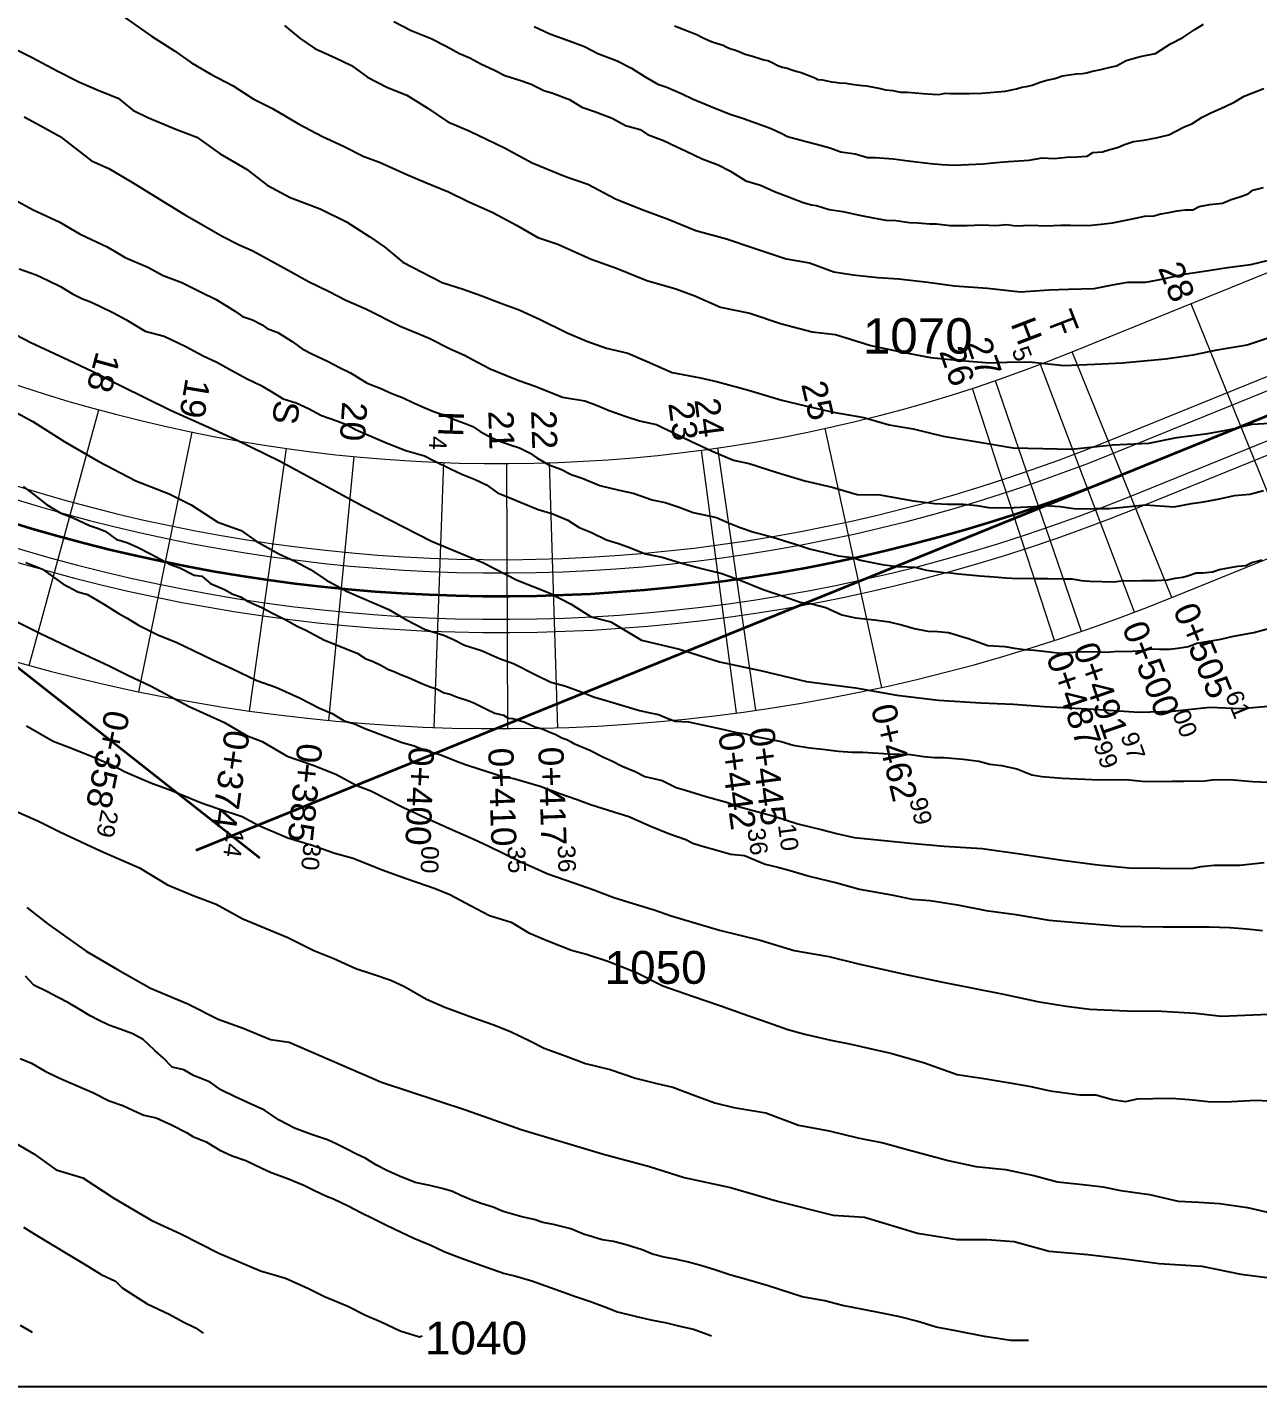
# Model space of a CAD drawing. Header units: millimetres. Extents: x 19067981 to 38137102, y 2652003 to 2652615.
# Drawn here: x 19068711.54 to 19068720.83, y 2652346.09 to 2652356.34 of the extents above; entities that cross this region are included whole.
import ezdxf

# ---------------------------------------------------------------- set-up
doc = ezdxf.new("R2010")
doc.units = ezdxf.units.MM
doc.layers.add('dever', color=130, linetype='Continuous')
doc.layers.add('kurp', color=94, linetype='Continuous')
doc.styles.get("Standard").update_dxf_attribs({"font": 'arial.ttf'})

# ---------------------------------------------------------------- blocks, each defined once
blk = doc.blocks.new('tanjant finish')
at = {"layer": 'kurp', "color": 0, "lineweight": 35, "ltscale": 0.2}
for p, q in [((19068240.427, 2652378.022), (19068240.587, 2652378.022)), ((19068240.507, 2652378.022), (19068240.507, 2652377.832)), ((19068240.507, 2652377.927), (19068240.587, 2652377.927))]:
    blk.add_line(p, q, dxfattribs=at)

msp = doc.modelspace()

# ---------------------------------------------------------------- linework, layer by layer
for points in [[(19068697.403, 2652366.299), (19068725.922, 2652366.299), (19068725.922, 2652346.087), (19068697.403, 2652346.087), (19068697.403, 2652366.299)], [(19068713.482, 2652356.358), (19068713.6, 2652356.259), (19068713.709, 2652356.185), (19068713.87, 2652356.111), (19068713.986, 2652356.056), (19068714.107, 2652355.967), (19068714.258, 2652355.889), (19068714.404, 2652355.831), (19068714.557, 2652355.737), (19068714.714, 2652355.631), (19068714.881, 2652355.56), (19068715.141, 2652355.435), (19068715.351, 2652355.322), (19068715.601, 2652355.219), (19068715.771, 2652355.159), (19068715.98, 2652355.049), (19068716.174, 2652354.972), (19068716.377, 2652354.896), (19068716.585, 2652354.81), (19068716.818, 2652354.748), (19068717.035, 2652354.674), (19068717.267, 2652354.598), (19068717.443, 2652354.566), (19068717.628, 2652354.499), (19068717.774, 2652354.475), (19068717.959, 2652354.456), (19068718.119, 2652354.447), (19068718.337, 2652354.42), (19068718.539, 2652354.394), (19068718.787, 2652354.376), (19068719.036, 2652354.348), (19068719.254, 2652354.364), (19068719.4, 2652354.368), (19068719.594, 2652354.374), (19068719.73, 2652354.4), (19068719.848, 2652354.422), (19068719.982, 2652354.422), (19068720.117, 2652354.447), (19068720.27, 2652354.482), (19068720.423, 2652354.503), (19068720.599, 2652354.531), (19068720.775, 2652354.553), (19068720.932, 2652354.593)], [(19068714.305, 2652356.387), (19068714.438, 2652356.319), (19068714.589, 2652356.26), (19068714.702, 2652356.201), (19068714.803, 2652356.145), (19068714.881, 2652356.113), (19068714.964, 2652356.069), (19068715.066, 2652356.021), (19068715.144, 2652355.98), (19068715.272, 2652355.94), (19068715.343, 2652355.915), (19068715.438, 2652355.868), (19068715.5, 2652355.85), (19068715.631, 2652355.798), (19068715.726, 2652355.742), (19068715.828, 2652355.707), (19068715.955, 2652355.657), (19068716.054, 2652355.604), (19068716.165, 2652355.573), (19068716.22, 2652355.534), (19068716.342, 2652355.49), (19068716.442, 2652355.443), (19068716.513, 2652355.41), (19068716.634, 2652355.352), (19068716.754, 2652355.307), (19068716.842, 2652355.26), (19068716.964, 2652355.185), (19068717.075, 2652355.153), (19068717.179, 2652355.104), (19068717.318, 2652355.051), (19068717.396, 2652355.022), (19068717.458, 2652355.004), (19068717.497, 2652355), (19068717.592, 2652354.969), (19068717.696, 2652354.954), (19068717.821, 2652354.927), (19068717.924, 2652354.907), (19068718.021, 2652354.888), (19068718.096, 2652354.886), (19068718.2, 2652354.87), (19068718.262, 2652354.869), (19068718.353, 2652354.86), (19068718.403, 2652354.861), (19068718.506, 2652354.849), (19068718.635, 2652354.849), (19068718.746, 2652354.854), (19068718.851, 2652354.848), (19068718.934, 2652354.855), (19068719, 2652354.846), (19068719.119, 2652354.85), (19068719.229, 2652354.847), (19068719.342, 2652354.852), (19068719.414, 2652354.851), (19068719.548, 2652354.848), (19068719.645, 2652354.858), (19068719.731, 2652354.868), (19068719.833, 2652354.888), (19068719.905, 2652354.903), (19068719.975, 2652354.919), (19068720.043, 2652354.921), (19068720.097, 2652354.936), (19068720.157, 2652354.947), (19068720.219, 2652354.96), (19068720.28, 2652354.966), (19068720.337, 2652354.966), (19068720.385, 2652354.991), (19068720.467, 2652355.008), (19068720.561, 2652355.016), (19068720.627, 2652355.044), (19068720.693, 2652355.064), (19068720.756, 2652355.087), (19068720.79, 2652355.115), (19068720.871, 2652355.135)], [(19068715.366, 2652356.351), (19068715.485, 2652356.294), (19068715.636, 2652356.239), (19068715.745, 2652356.199), (19068715.845, 2652356.145), (19068715.992, 2652356.09), (19068716.099, 2652356.036), (19068716.204, 2652355.971), (19068716.298, 2652355.914), (19068716.368, 2652355.893), (19068716.482, 2652355.842), (19068716.561, 2652355.805), (19068716.695, 2652355.748), (19068716.838, 2652355.691), (19068716.946, 2652355.655), (19068717.045, 2652355.62), (19068717.155, 2652355.579), (19068717.235, 2652355.542), (19068717.278, 2652355.519), (19068717.371, 2652355.495), (19068717.498, 2652355.463), (19068717.598, 2652355.435), (19068717.68, 2652355.405), (19068717.788, 2652355.39), (19068717.881, 2652355.361), (19068717.941, 2652355.361), (19068718.076, 2652355.351), (19068718.189, 2652355.336), (19068718.357, 2652355.317), (19068718.442, 2652355.308), (19068718.536, 2652355.304), (19068718.643, 2652355.309), (19068718.754, 2652355.314), (19068718.853, 2652355.324), (19068718.945, 2652355.331), (19068719.024, 2652355.336), (19068719.101, 2652355.342), (19068719.201, 2652355.358), (19068719.292, 2652355.354), (19068719.386, 2652355.365), (19068719.463, 2652355.366), (19068719.539, 2652355.372), (19068719.584, 2652355.399), (19068719.657, 2652355.405), (19068719.712, 2652355.423), (19068719.769, 2652355.438), (19068719.823, 2652355.46), (19068719.891, 2652355.481), (19068719.967, 2652355.492), (19068720.061, 2652355.511), (19068720.157, 2652355.533), (19068720.266, 2652355.589), (19068720.331, 2652355.616), (19068720.407, 2652355.665), (19068720.474, 2652355.698), (19068720.576, 2652355.744), (19068720.654, 2652355.782), (19068720.726, 2652355.825), (19068720.795, 2652355.852), (19068720.874, 2652355.883)], [(19068716.425, 2652356.355), (19068716.452, 2652356.344), (19068716.495, 2652356.327), (19068716.548, 2652356.308), (19068716.573, 2652356.297), (19068716.598, 2652356.286), (19068716.627, 2652356.272), (19068716.647, 2652356.262), (19068716.71, 2652356.234), (19068716.743, 2652356.224), (19068716.792, 2652356.208), (19068716.814, 2652356.196), (19068716.843, 2652356.185), (19068716.878, 2652356.173), (19068716.905, 2652356.164), (19068716.959, 2652356.142), (19068716.995, 2652356.13), (19068717.022, 2652356.124), (19068717.068, 2652356.109), (19068717.098, 2652356.098), (19068717.129, 2652356.092), (19068717.157, 2652356.08), (19068717.21, 2652356.054), (19068717.24, 2652356.043), (19068717.276, 2652356.036), (19068717.311, 2652356.022), (19068717.352, 2652356.01), (19068717.38, 2652356.002), (19068717.458, 2652355.973), (19068717.483, 2652355.963), (19068717.507, 2652355.951), (19068717.543, 2652355.947), (19068717.609, 2652355.932), (19068717.637, 2652355.93), (19068717.671, 2652355.924), (19068717.719, 2652355.921), (19068717.745, 2652355.917), (19068717.799, 2652355.91), (19068717.845, 2652355.905), (19068717.873, 2652355.901), (19068717.967, 2652355.885), (19068718.017, 2652355.872), (19068718.073, 2652355.866), (19068718.13, 2652355.855), (19068718.183, 2652355.854), (19068718.3, 2652355.845), (19068718.372, 2652355.84), (19068718.422, 2652355.836), (19068718.467, 2652355.847), (19068718.506, 2652355.845), (19068718.655, 2652355.844), (19068718.745, 2652355.848), (19068718.806, 2652355.851), (19068718.922, 2652355.861), (19068719.006, 2652355.88), (19068719.047, 2652355.891), (19068719.082, 2652355.896), (19068719.124, 2652355.906), (19068719.166, 2652355.921), (19068719.186, 2652355.929), (19068719.236, 2652355.945), (19068719.295, 2652355.957), (19068719.355, 2652355.977), (19068719.405, 2652355.984), (19068719.459, 2652355.992), (19068719.505, 2652355.996), (19068719.535, 2652356), (19068719.581, 2652356.013), (19068719.642, 2652356.025), (19068719.704, 2652356.04), (19068719.761, 2652356.054), (19068719.835, 2652356.093), (19068719.941, 2652356.123), (19068720.055, 2652356.145), (19068720.168, 2652356.22), (19068720.263, 2652356.267), (19068720.353, 2652356.327), (19068720.417, 2652356.367)], [(19068711.336, 2652356.237), (19068711.575, 2652356.115), (19068711.764, 2652356.015), (19068711.929, 2652355.933), (19068712.078, 2652355.866), (19068712.226, 2652355.808), (19068712.337, 2652355.719), (19068712.448, 2652355.663), (19068712.661, 2652355.574), (19068712.82, 2652355.514), (19068712.996, 2652355.388), (19068713.193, 2652355.273), (19068713.351, 2652355.152), (19068713.524, 2652355.059), (19068713.749, 2652354.973), (19068713.948, 2652354.875), (19068714.124, 2652354.764), (19068714.237, 2652354.686), (19068714.373, 2652354.571), (19068714.519, 2652354.496), (19068714.67, 2652354.418), (19068714.829, 2652354.368), (19068714.971, 2652354.318), (19068715.114, 2652354.262), (19068715.253, 2652354.211), (19068715.407, 2652354.141), (19068715.615, 2652354.038), (19068715.764, 2652353.975), (19068715.911, 2652353.923), (19068716.073, 2652353.885), (19068716.218, 2652353.823), (19068716.407, 2652353.739), (19068716.622, 2652353.699), (19068716.751, 2652353.67), (19068716.983, 2652353.605), (19068717.234, 2652353.531), (19068717.415, 2652353.489), (19068717.622, 2652353.441), (19068717.853, 2652353.401), (19068718.045, 2652353.344), (19068718.227, 2652353.314), (19068718.452, 2652353.26), (19068718.712, 2652353.215), (19068718.981, 2652353.171), (19068719.206, 2652353.167), (19068719.423, 2652353.161), (19068719.732, 2652353.193), (19068720.005, 2652353.205), (19068720.216, 2652353.249), (19068720.451, 2652353.279), (19068720.618, 2652353.308), (19068720.785, 2652353.35), (19068720.918, 2652353.356)], [(19068711.516, 2652355.669), (19068711.641, 2652355.601), (19068711.787, 2652355.519), (19068712.025, 2652355.336), (19068712.154, 2652355.279), (19068712.333, 2652355.173), (19068712.504, 2652355.068), (19068712.727, 2652354.932), (19068712.88, 2652354.843), (19068713.01, 2652354.768), (19068713.138, 2652354.703), (19068713.237, 2652354.66), (19068713.347, 2652354.599), (19068713.532, 2652354.499), (19068713.661, 2652354.425), (19068713.817, 2652354.35), (19068713.943, 2652354.286), (19068714.094, 2652354.219), (19068714.355, 2652354.09), (19068714.495, 2652354.03), (19068714.574, 2652353.999), (19068714.731, 2652353.919), (19068714.839, 2652353.87), (19068714.938, 2652353.818), (19068715.034, 2652353.766), (19068715.157, 2652353.716), (19068715.25, 2652353.679), (19068715.373, 2652353.637), (19068715.58, 2652353.554), (19068715.748, 2652353.526), (19068715.836, 2652353.493), (19068715.932, 2652353.453), (19068716.061, 2652353.407), (19068716.16, 2652353.375), (19068716.29, 2652353.348), (19068716.423, 2652353.282), (19068716.554, 2652353.218), (19068716.704, 2652353.148), (19068716.871, 2652353.079), (19068716.988, 2652353.053), (19068717.2, 2652352.986), (19068717.408, 2652352.923), (19068717.614, 2652352.874), (19068717.805, 2652352.819), (19068717.976, 2652352.817), (19068718.229, 2652352.771), (19068718.389, 2652352.75), (19068718.488, 2652352.747), (19068718.607, 2652352.746), (19068718.707, 2652352.736), (19068718.796, 2652352.72), (19068718.939, 2652352.719), (19068719.138, 2652352.729), (19068719.225, 2652352.736), (19068719.336, 2652352.728), (19068719.456, 2652352.711), (19068719.601, 2652352.712), (19068719.707, 2652352.714), (19068719.837, 2652352.725), (19068719.977, 2652352.74), (19068720.197, 2652352.727), (19068720.328, 2652352.751), (19068720.418, 2652352.763), (19068720.54, 2652352.785), (19068720.651, 2652352.811), (19068720.768, 2652352.822), (19068720.871, 2652352.848)], [(19068711.418, 2652355.056), (19068711.584, 2652354.966), (19068711.779, 2652354.876), (19068711.938, 2652354.782), (19068712.142, 2652354.687), (19068712.278, 2652354.607), (19068712.45, 2652354.533), (19068712.565, 2652354.471), (19068712.707, 2652354.418), (19068712.851, 2652354.346), (19068712.959, 2652354.292), (19068713.043, 2652354.241), (19068713.11, 2652354.199), (19068713.165, 2652354.161), (19068713.238, 2652354.137), (19068713.311, 2652354.098), (19068713.35, 2652354.072), (19068713.43, 2652354.04), (19068713.539, 2652353.973), (19068713.615, 2652353.918), (19068713.688, 2652353.88), (19068713.806, 2652353.825), (19068713.9, 2652353.775), (19068713.978, 2652353.737), (19068714.104, 2652353.659), (19068714.202, 2652353.621), (19068714.292, 2652353.581), (19068714.377, 2652353.549), (19068714.449, 2652353.514), (19068714.534, 2652353.476), (19068714.613, 2652353.442), (19068714.68, 2652353.419), (19068714.769, 2652353.382), (19068714.84, 2652353.356), (19068714.902, 2652353.331), (19068714.958, 2652353.295), (19068715.017, 2652353.261), (19068715.09, 2652353.225), (19068715.192, 2652353.191), (19068715.255, 2652353.172), (19068715.336, 2652353.131), (19068715.386, 2652353.095), (19068715.471, 2652353.045), (19068715.566, 2652353.011), (19068715.645, 2652352.97), (19068715.727, 2652352.942), (19068715.862, 2652352.886), (19068715.955, 2652352.864), (19068716.031, 2652352.847), (19068716.113, 2652352.828), (19068716.257, 2652352.779), (19068716.354, 2652352.759), (19068716.461, 2652352.722), (19068716.567, 2652352.682), (19068716.742, 2652352.645), (19068716.832, 2652352.604), (19068716.92, 2652352.571), (19068717.024, 2652352.534), (19068717.102, 2652352.514), (19068717.184, 2652352.493), (19068717.264, 2652352.467), (19068717.338, 2652352.443), (19068717.445, 2652352.409), (19068717.559, 2652352.381), (19068717.66, 2652352.357), (19068717.769, 2652352.343), (19068717.83, 2652352.323), (19068717.929, 2652352.304), (19068717.992, 2652352.29), (19068718.106, 2652352.275), (19068718.181, 2652352.272), (19068718.238, 2652352.27), (19068718.328, 2652352.247), (19068718.457, 2652352.23), (19068718.508, 2652352.229), (19068718.568, 2652352.221), (19068718.651, 2652352.213), (19068718.731, 2652352.206), (19068718.839, 2652352.197), (19068718.926, 2652352.191), (19068719.018, 2652352.186), (19068719.101, 2652352.187), (19068719.144, 2652352.186), (19068719.244, 2652352.184), (19068719.361, 2652352.182), (19068719.427, 2652352.183), (19068719.494, 2652352.17), (19068719.56, 2652352.165), (19068719.651, 2652352.162), (19068719.743, 2652352.16), (19068719.815, 2652352.169), (19068719.901, 2652352.167), (19068719.953, 2652352.171), (19068720.055, 2652352.171), (19068720.148, 2652352.174), (19068720.204, 2652352.187), (19068720.262, 2652352.196), (19068720.305, 2652352.207), (19068720.363, 2652352.229), (19068720.412, 2652352.228), (19068720.485, 2652352.235), (19068720.538, 2652352.252), (19068720.593, 2652352.263), (19068720.677, 2652352.279), (19068720.739, 2652352.282), (19068720.783, 2652352.305), (19068720.861, 2652352.326)], [(19068711.478, 2652354.521), (19068711.606, 2652354.476), (19068711.692, 2652354.436), (19068711.789, 2652354.387), (19068711.88, 2652354.334), (19068711.957, 2652354.295), (19068712.012, 2652354.275), (19068712.086, 2652354.24), (19068712.189, 2652354.19), (19068712.282, 2652354.138), (19068712.43, 2652354.052), (19068712.572, 2652354.014), (19068712.736, 2652353.936), (19068712.867, 2652353.866), (19068712.969, 2652353.818), (19068713.082, 2652353.755), (19068713.198, 2652353.692), (19068713.304, 2652353.64), (19068713.386, 2652353.593), (19068713.47, 2652353.541), (19068713.569, 2652353.51), (19068713.663, 2652353.468), (19068713.76, 2652353.416), (19068713.877, 2652353.374), (19068713.955, 2652353.344), (19068714.016, 2652353.31), (19068714.098, 2652353.275), (19068714.255, 2652353.207), (19068714.396, 2652353.152), (19068714.537, 2652353.11), (19068714.61, 2652353.073), (19068714.734, 2652353.012), (19068714.819, 2652352.971), (19068714.921, 2652352.933), (19068715.005, 2652352.891), (19068715.089, 2652352.832), (19068715.176, 2652352.797), (19068715.268, 2652352.758), (19068715.396, 2652352.705), (19068715.507, 2652352.673), (19068715.619, 2652352.625), (19068715.706, 2652352.569), (19068715.794, 2652352.534), (19068715.912, 2652352.477), (19068716.003, 2652352.45), (19068716.072, 2652352.425), (19068716.206, 2652352.372), (19068716.332, 2652352.346), (19068716.471, 2652352.302), (19068716.629, 2652352.261), (19068716.782, 2652352.222), (19068716.934, 2652352.167), (19068717.095, 2652352.101), (19068717.244, 2652352.053), (19068717.374, 2652352.007), (19068717.462, 2652351.993), (19068717.567, 2652351.965), (19068717.688, 2652351.91), (19068717.791, 2652351.889), (19068717.935, 2652351.872), (19068718.046, 2652351.857), (19068718.149, 2652351.834), (19068718.235, 2652351.809), (19068718.338, 2652351.787), (19068718.413, 2652351.784), (19068718.494, 2652351.778), (19068718.653, 2652351.731), (19068718.791, 2652351.68), (19068718.919, 2652351.671), (19068718.992, 2652351.659), (19068719.067, 2652351.65), (19068719.143, 2652351.645), (19068719.256, 2652351.632), (19068719.338, 2652351.621), (19068719.4, 2652351.626), (19068719.475, 2652351.632), (19068719.559, 2652351.635), (19068719.634, 2652351.633), (19068719.686, 2652351.63), (19068719.774, 2652351.636), (19068719.846, 2652351.635), (19068719.954, 2652351.643), (19068720.022, 2652351.654), (19068720.089, 2652351.653), (19068720.161, 2652351.653), (19068720.224, 2652351.659), (19068720.306, 2652351.672), (19068720.369, 2652351.698), (19068720.458, 2652351.713), (19068720.549, 2652351.727), (19068720.644, 2652351.751), (19068720.799, 2652351.777), (19068720.984, 2652351.827)], [(19068711.433, 2652353.449), (19068711.582, 2652353.369), (19068711.823, 2652353.217), (19068712.078, 2652353.068), (19068712.358, 2652352.922), (19068712.61, 2652352.825), (19068712.775, 2652352.741), (19068712.978, 2652352.609), (19068713.153, 2652352.546), (19068713.267, 2652352.466), (19068713.439, 2652352.372), (19068713.56, 2652352.317), (19068713.677, 2652352.252), (19068713.794, 2652352.174), (19068713.955, 2652352.086), (19068714.268, 2652351.95), (19068714.397, 2652351.875), (19068714.543, 2652351.801), (19068714.683, 2652351.758), (19068714.757, 2652351.726), (19068714.839, 2652351.683), (19068714.968, 2652351.641), (19068715.103, 2652351.582), (19068715.209, 2652351.544), (19068715.377, 2652351.457), (19068715.492, 2652351.404), (19068715.596, 2652351.374), (19068715.721, 2652351.33), (19068715.814, 2652351.293), (19068715.96, 2652351.249), (19068716.16, 2652351.189), (19068716.242, 2652351.172), (19068716.303, 2652351.16), (19068716.369, 2652351.132), (19068716.431, 2652351.109), (19068716.531, 2652351.104), (19068716.797, 2652351.045), (19068716.882, 2652351.025), (19068716.963, 2652351.012), (19068717.037, 2652350.994), (19068717.231, 2652350.955), (19068717.32, 2652350.927), (19068717.443, 2652350.907), (19068717.543, 2652350.898), (19068717.663, 2652350.883), (19068717.769, 2652350.874), (19068717.846, 2652350.874), (19068718.043, 2652350.861), (19068718.127, 2652350.86), (19068718.207, 2652350.857), (19068718.308, 2652350.843), (19068718.387, 2652350.834), (19068718.458, 2652350.834), (19068718.604, 2652350.823), (19068718.721, 2652350.808), (19068718.805, 2652350.784), (19068718.893, 2652350.774), (19068719.009, 2652350.748), (19068719.123, 2652350.704), (19068719.199, 2652350.691), (19068719.352, 2652350.678), (19068719.636, 2652350.666), (19068719.833, 2652350.668), (19068719.955, 2652350.657), (19068720.078, 2652350.653), (19068720.18, 2652350.655), (19068720.269, 2652350.656), (19068720.429, 2652350.658), (19068720.483, 2652350.666), (19068720.617, 2652350.668), (19068720.789, 2652350.653), (19068720.914, 2652350.649)], [(19068711.509, 2652352.878), (19068711.589, 2652352.819), (19068711.685, 2652352.743), (19068711.787, 2652352.68), (19068711.886, 2652352.643), (19068712.01, 2652352.585), (19068712.069, 2652352.565), (19068712.128, 2652352.542), (19068712.212, 2652352.48), (19068712.25, 2652352.47), (19068712.298, 2652352.455), (19068712.375, 2652352.419), (19068712.47, 2652352.372), (19068712.619, 2652352.29), (19068712.691, 2652352.265), (19068712.8, 2652352.211), (19068712.858, 2652352.203), (19068712.922, 2652352.148), (19068713.029, 2652352.102), (19068713.092, 2652352.068), (19068713.149, 2652352.047), (19068713.201, 2652352.013), (19068713.27, 2652351.985), (19068713.309, 2652351.967), (19068713.396, 2652351.92), (19068713.491, 2652351.873), (19068713.577, 2652351.825), (19068713.647, 2652351.792), (19068713.784, 2652351.72), (19068714.029, 2652351.621), (19068714.094, 2652351.578), (19068714.144, 2652351.562), (19068714.212, 2652351.529), (19068714.265, 2652351.499), (19068714.3, 2652351.485), (19068714.363, 2652351.459), (19068714.416, 2652351.438), (19068714.517, 2652351.392), (19068714.58, 2652351.367), (19068714.628, 2652351.352), (19068714.685, 2652351.323), (19068714.732, 2652351.312), (19068714.778, 2652351.293), (19068714.866, 2652351.265), (19068714.91, 2652351.246), (19068714.971, 2652351.218), (19068715.01, 2652351.196), (19068715.069, 2652351.169), (19068715.133, 2652351.153), (19068715.169, 2652351.132), (19068715.205, 2652351.129), (19068715.248, 2652351.115), (19068715.296, 2652351.102), (19068715.37, 2652351.066), (19068715.427, 2652351.05), (19068715.479, 2652351.029), (19068715.529, 2652351.007), (19068715.575, 2652350.982), (19068715.612, 2652350.971), (19068715.64, 2652350.956), (19068715.666, 2652350.941), (19068715.786, 2652350.891), (19068715.889, 2652350.836), (19068715.957, 2652350.807), (19068716.031, 2652350.77), (19068716.129, 2652350.729), (19068716.202, 2652350.692), (19068716.333, 2652350.66), (19068716.438, 2652350.607), (19068716.507, 2652350.589), (19068716.653, 2652350.543), (19068716.818, 2652350.497), (19068716.926, 2652350.459), (19068717.178, 2652350.392), (19068717.357, 2652350.335), (19068717.542, 2652350.289), (19068717.649, 2652350.262), (19068717.78, 2652350.23), (19068718.208, 2652350.188), (19068718.46, 2652350.165), (19068718.748, 2652350.149), (19068719.032, 2652350.108), (19068719.351, 2652350.06), (19068719.621, 2652350.025), (19068719.854, 2652350.002), (19068720.331, 2652349.998), (19068720.401, 2652350.011), (19068720.499, 2652350.021), (19068720.692, 2652350.022), (19068720.877, 2652350.042)], [(19068711.528, 2652352.305), (19068711.653, 2652352.255), (19068711.808, 2652352.146), (19068711.921, 2652352.085), (19068711.994, 2652352.064), (19068712.121, 2652351.989), (19068712.226, 2652351.923), (19068712.294, 2652351.886), (19068712.379, 2652351.834), (19068712.525, 2652351.759), (19068712.669, 2652351.703), (19068712.793, 2652351.641), (19068712.939, 2652351.571), (19068713.083, 2652351.507), (19068713.273, 2652351.416), (19068713.415, 2652351.366), (19068713.593, 2652351.285), (19068713.745, 2652351.207), (19068713.841, 2652351.167), (19068713.932, 2652351.112), (19068714.008, 2652351.088), (19068714.094, 2652351.05), (19068714.248, 2652350.992), (19068714.37, 2652350.947), (19068714.453, 2652350.926), (19068714.535, 2652350.892), (19068714.661, 2652350.855), (19068714.78, 2652350.808), (19068714.847, 2652350.781), (19068714.949, 2652350.748), (19068715.128, 2652350.692), (19068715.213, 2652350.676), (19068715.41, 2652350.619), (19068715.559, 2652350.564), (19068715.69, 2652350.518), (19068715.79, 2652350.481), (19068715.967, 2652350.424), (19068716.079, 2652350.39), (19068716.166, 2652350.351), (19068716.238, 2652350.32), (19068716.387, 2652350.258), (19068716.511, 2652350.217), (19068716.564, 2652350.188), (19068716.618, 2652350.171), (19068716.761, 2652350.13), (19068716.851, 2652350.105), (19068716.953, 2652350.094), (19068717.11, 2652350.031), (19068717.205, 2652350.007), (19068717.298, 2652349.982), (19068717.442, 2652349.938), (19068717.65, 2652349.89), (19068717.821, 2652349.841), (19068718.063, 2652349.799), (19068718.22, 2652349.766), (19068718.356, 2652349.756), (19068718.562, 2652349.722), (19068718.778, 2652349.679), (19068719.002, 2652349.649), (19068719.254, 2652349.607), (19068719.485, 2652349.587), (19068719.787, 2652349.563), (19068720.114, 2652349.556), (19068720.258, 2652349.557), (19068720.46, 2652349.557), (19068720.616, 2652349.553), (19068720.745, 2652349.541), (19068720.863, 2652349.53)], [(19068711.372, 2652351.903), (19068711.635, 2652351.772), (19068711.902, 2652351.645), (19068712.158, 2652351.525), (19068712.297, 2652351.455), (19068712.475, 2652351.373), (19068712.762, 2652351.22), (19068713.027, 2652351.098), (19068713.195, 2652351), (19068713.311, 2652350.956), (19068713.5, 2652350.845), (19068713.697, 2652350.777), (19068713.869, 2652350.708), (19068714.027, 2652350.624), (19068714.133, 2652350.582), (19068714.374, 2652350.461), (19068714.548, 2652350.379), (19068714.748, 2652350.29), (19068714.911, 2652350.219), (19068715.023, 2652350.166), (19068715.25, 2652350.054), (19068715.469, 2652349.956), (19068715.665, 2652349.888), (19068715.817, 2652349.835), (19068715.966, 2652349.778), (19068716.112, 2652349.732), (19068716.272, 2652349.684), (19068716.399, 2652349.639), (19068716.765, 2652349.531), (19068717.072, 2652349.457), (19068717.329, 2652349.378), (19068717.59, 2652349.332), (19068717.815, 2652349.279), (19068718.161, 2652349.199), (19068718.45, 2652349.139), (19068718.655, 2652349.098), (19068718.908, 2652349.048), (19068719.166, 2652348.994), (19068719.382, 2652348.958), (19068719.56, 2652348.937), (19068719.839, 2652348.923), (19068720.1, 2652348.921), (19068720.357, 2652348.906), (19068720.553, 2652348.882), (19068720.791, 2652348.894), (19068721.031, 2652348.903)], [(19068711.452, 2652350.429), (19068711.624, 2652350.353), (19068711.785, 2652350.274), (19068711.984, 2652350.18), (19068712.091, 2652350.131), (19068712.386, 2652350.001), (19068712.598, 2652349.875), (19068712.791, 2652349.793), (19068712.965, 2652349.727), (19068713.166, 2652349.618), (19068713.506, 2652349.476), (19068713.701, 2652349.378), (19068713.852, 2652349.317), (19068714.02, 2652349.243), (19068714.149, 2652349.201), (19068714.283, 2652349.154), (19068714.386, 2652349.107), (19068714.552, 2652349.012), (19068714.69, 2652348.952), (19068714.903, 2652348.872), (19068715.054, 2652348.82), (19068715.188, 2652348.767), (19068715.333, 2652348.697), (19068715.441, 2652348.641), (19068715.608, 2652348.581), (19068715.753, 2652348.527), (19068715.94, 2652348.481), (19068716.13, 2652348.415), (19068716.291, 2652348.376), (19068716.413, 2652348.347), (19068716.579, 2652348.285), (19068716.73, 2652348.229), (19068716.873, 2652348.195), (19068717.115, 2652348.153), (19068717.361, 2652348.06), (19068717.593, 2652348.017), (19068717.81, 2652347.966), (19068717.999, 2652347.927), (19068718.191, 2652347.874), (19068718.491, 2652347.795), (19068718.699, 2652347.748), (19068718.923, 2652347.725), (19068719.137, 2652347.68), (19068719.316, 2652347.633), (19068719.53, 2652347.611), (19068719.659, 2652347.596), (19068719.793, 2652347.567), (19068720.011, 2652347.538), (19068720.227, 2652347.488), (19068720.383, 2652347.479), (19068720.54, 2652347.469), (19068720.75, 2652347.439), (19068720.924, 2652347.399)], [(19068711.535, 2652349.704), (19068711.696, 2652349.576), (19068711.984, 2652349.374), (19068712.22, 2652349.235), (19068712.47, 2652349.095), (19068712.75, 2652348.977), (19068712.98, 2652348.861), (19068713.17, 2652348.792), (19068713.374, 2652348.708), (19068713.517, 2652348.687), (19068714.214, 2652348.384), (19068714.854, 2652348.173), (19068715.268, 2652348.027), (19068715.889, 2652347.841), (19068716.237, 2652347.749), (19068716.499, 2652347.666), (19068716.848, 2652347.591), (19068717.202, 2652347.487), (19068717.623, 2652347.382), (19068717.859, 2652347.367), (19068718.258, 2652347.245), (19068718.558, 2652347.198), (19068718.782, 2652347.198), (19068718.99, 2652347.183), (19068719.252, 2652347.111), (19068719.545, 2652347.085), (19068719.819, 2652347.052), (19068720.084, 2652347.016), (19068720.405, 2652346.998), (19068720.7, 2652346.936), (19068721.038, 2652346.894)], [(19068719.096, 2652346.437), (19068718.964, 2652346.437), (19068718.766, 2652346.465), (19068718.549, 2652346.508), (19068718.401, 2652346.536), (19068718.253, 2652346.581), (19068718.126, 2652346.615), (19068717.99, 2652346.641), (19068717.848, 2652346.67), (19068717.692, 2652346.7), (19068717.56, 2652346.735), (19068717.388, 2652346.766), (19068717.132, 2652346.848), (19068716.968, 2652346.896), (19068716.851, 2652346.929), (19068716.721, 2652346.971), (19068716.614, 2652347.004), (19068716.53, 2652347.026), (19068716.443, 2652347.048), (19068716.348, 2652347.065), (19068716.259, 2652347.087), (19068716.18, 2652347.119), (19068716.06, 2652347.158), (19068715.965, 2652347.182), (19068715.878, 2652347.195), (19068715.805, 2652347.219), (19068715.738, 2652347.239), (19068715.643, 2652347.278), (19068715.511, 2652347.31), (19068715.432, 2652347.326), (19068715.365, 2652347.35), (19068715.272, 2652347.37), (19068715.132, 2652347.409), (19068715.057, 2652347.443), (19068714.966, 2652347.47), (19068714.891, 2652347.496), (19068714.812, 2652347.53), (19068714.749, 2652347.559), (19068714.682, 2652347.579), (19068714.579, 2652347.605), (19068714.467, 2652347.628), (19068714.35, 2652347.676), (19068714.259, 2652347.715), (19068714.171, 2652347.762), (19068714.096, 2652347.808), (19068714.024, 2652347.841), (19068713.947, 2652347.883), (19068713.87, 2652347.92), (19068713.805, 2652347.951), (19068713.678, 2652347.992), (19068713.556, 2652348.038), (19068713.441, 2652348.099), (19068713.329, 2652348.174), (19068713.228, 2652348.219), (19068713.108, 2652348.274), (19068712.999, 2652348.327), (19068712.92, 2652348.385), (19068712.794, 2652348.436), (19068712.721, 2652348.477), (19068712.633, 2652348.497), (19068712.564, 2652348.569), (19068712.503, 2652348.625), (19068712.414, 2652348.706), (19068712.337, 2652348.749), (19068712.24, 2652348.784), (19068712.155, 2652348.814), (19068712.076, 2652348.853), (19068712.013, 2652348.885), (19068711.93, 2652348.936), (19068711.849, 2652348.984), (19068711.768, 2652349.027), (19068711.687, 2652349.068), (19068711.588, 2652349.116), (19068711.526, 2652349.185)], [(19068711.485, 2652348.564), (19068711.57, 2652348.528), (19068711.673, 2652348.469), (19068711.771, 2652348.419), (19068711.852, 2652348.386), (19068712.035, 2652348.306), (19068712.156, 2652348.244), (19068712.26, 2652348.208), (19068712.341, 2652348.172), (19068712.418, 2652348.136), (19068712.513, 2652348.117), (19068712.629, 2652348.064), (19068712.74, 2652348.006), (19068712.79, 2652347.976), (19068712.89, 2652347.936), (19068712.993, 2652347.871), (19068713.085, 2652347.829), (19068713.19, 2652347.793), (19068713.309, 2652347.736), (19068713.381, 2652347.704), (19068713.499, 2652347.661), (19068713.628, 2652347.609), (19068713.703, 2652347.569), (19068713.798, 2652347.526), (19068713.851, 2652347.504), (19068713.966, 2652347.449), (19068714.058, 2652347.402), (19068714.15, 2652347.357), (19068714.241, 2652347.312), (19068714.308, 2652347.278), (19068714.456, 2652347.207), (19068714.585, 2652347.154), (19068714.691, 2652347.105), (19068714.817, 2652347.058), (19068714.971, 2652347.001), (19068715.133, 2652346.944), (19068715.228, 2652346.922), (19068715.348, 2652346.887), (19068715.523, 2652346.823), (19068715.678, 2652346.767), (19068715.79, 2652346.729), (19068715.9, 2652346.691), (19068715.995, 2652346.653), (19068716.138, 2652346.617), (19068716.247, 2652346.593), (19068716.364, 2652346.568), (19068716.466, 2652346.545), (19068716.568, 2652346.521), (19068716.671, 2652346.484), (19068716.704, 2652346.47)], [(19068711.511, 2652347.29), (19068711.592, 2652347.24), (19068711.844, 2652347.088), (19068711.995, 2652346.998), (19068712.098, 2652346.933), (19068712.204, 2652346.883), (19068712.255, 2652346.833), (19068712.445, 2652346.712), (19068712.611, 2652346.634), (19068712.716, 2652346.578), (19068712.808, 2652346.531), (19068712.868, 2652346.491)], [(19068711.579, 2652346.497), (19068711.488, 2652346.548)]]:
    msp.add_lwpolyline(points)
at = {"color": 61}
for points in [[(19068712.232, 2652356.449), (19068712.478, 2652356.276), (19068712.651, 2652356.167), (19068712.779, 2652356.075), (19068712.925, 2652355.99), (19068713.093, 2652355.903), (19068713.245, 2652355.804), (19068713.389, 2652355.732), (19068713.586, 2652355.615), (19068713.767, 2652355.52), (19068713.925, 2652355.448), (19068714.08, 2652355.37), (19068714.199, 2652355.326), (19068714.404, 2652355.233), (19068714.552, 2652355.171), (19068714.719, 2652355.103), (19068714.867, 2652355.029), (19068715.054, 2652354.947), (19068715.233, 2652354.85), (19068715.392, 2652354.758), (19068715.544, 2652354.707), (19068715.797, 2652354.594), (19068715.988, 2652354.526), (19068716.216, 2652354.434), (19068716.434, 2652354.37), (19068716.578, 2652354.318), (19068716.771, 2652354.232), (19068716.993, 2652354.186), (19068717.224, 2652354.108), (19068717.464, 2652354.047), (19068717.64, 2652354.025), (19068717.906, 2652353.944), (19068718.12, 2652353.897), (19068718.358, 2652353.852), (19068718.583, 2652353.829), (19068718.805, 2652353.811), (19068718.937, 2652353.817), (19068719.104, 2652353.819), (19068719.365, 2652353.792), (19068719.599, 2652353.803), (19068719.805, 2652353.811), (19068720.131, 2652353.842), (19068720.34, 2652353.873), (19068720.521, 2652353.91), (19068720.748, 2652353.949), (19068720.922, 2652354.006)], [(19068711.279, 2652354.114), (19068711.565, 2652353.965), (19068711.815, 2652353.85), (19068712.023, 2652353.751), (19068712.249, 2652353.639), (19068712.62, 2652353.454), (19068712.906, 2652353.328), (19068713.119, 2652353.23), (19068713.442, 2652353.073), (19068714.074, 2652352.731), (19068714.591, 2652352.466), (19068714.979, 2652352.305), (19068715.237, 2652352.173), (19068715.479, 2652352.076), (19068715.646, 2652351.992), (19068715.797, 2652351.897), (19068715.944, 2652351.857), (19068716.177, 2652351.72), (19068716.463, 2652351.651), (19068716.764, 2652351.557), (19068717.074, 2652351.492), (19068717.421, 2652351.409), (19068717.79, 2652351.36), (19068718.104, 2652351.305), (19068718.419, 2652351.268), (19068718.738, 2652351.247), (19068718.985, 2652351.236), (19068719.215, 2652351.219), (19068719.589, 2652351.2), (19068719.929, 2652351.177), (19068720.185, 2652351.184), (19068720.465, 2652351.214), (19068720.699, 2652351.205), (19068720.969, 2652351.226)], [(19068711.532, 2652351.074), (19068711.734, 2652350.957), (19068711.874, 2652350.904), (19068712.029, 2652350.841), (19068712.187, 2652350.774), (19068712.277, 2652350.726), (19068712.472, 2652350.643), (19068712.624, 2652350.588), (19068712.847, 2652350.496), (19068712.978, 2652350.449), (19068713.162, 2652350.389), (19068713.282, 2652350.325), (19068713.506, 2652350.229), (19068713.683, 2652350.175), (19068713.86, 2652350.114), (19068713.998, 2652350.076), (19068714.218, 2652349.986), (19068714.408, 2652349.919), (19068714.618, 2652349.847), (19068714.73, 2652349.801), (19068714.884, 2652349.718), (19068715.029, 2652349.643), (19068715.193, 2652349.591), (19068715.324, 2652349.512), (19068715.469, 2652349.452), (19068715.648, 2652349.381), (19068715.761, 2652349.351), (19068715.921, 2652349.299), (19068716.139, 2652349.212), (19068716.337, 2652349.113), (19068716.56, 2652349.033), (19068716.774, 2652348.961), (19068716.936, 2652348.903), (19068717.133, 2652348.834), (19068717.28, 2652348.783), (19068717.409, 2652348.748), (19068717.606, 2652348.702), (19068717.747, 2652348.675), (19068717.944, 2652348.629), (19068718.057, 2652348.603), (19068718.311, 2652348.531), (19068718.559, 2652348.443), (19068718.761, 2652348.413), (19068718.94, 2652348.383), (19068719.115, 2652348.353), (19068719.26, 2652348.319), (19068719.484, 2652348.289), (19068719.605, 2652348.289), (19068719.732, 2652348.255), (19068719.829, 2652348.238), (19068719.921, 2652348.259), (19068720.035, 2652348.261), (19068720.173, 2652348.264), (19068720.313, 2652348.254), (19068720.476, 2652348.236), (19068720.63, 2652348.238), (19068720.817, 2652348.248), (19068720.992, 2652348.239)], [(19068711.454, 2652347.923), (19068711.589, 2652347.844), (19068711.758, 2652347.724), (19068711.959, 2652347.663), (19068712.192, 2652347.51), (19068712.479, 2652347.341), (19068712.697, 2652347.24), (19068712.984, 2652347.096), (19068713.299, 2652346.962), (19068713.489, 2652346.907), (19068713.662, 2652346.829), (19068713.783, 2652346.768), (19068713.96, 2652346.696), (19068714.091, 2652346.628), (19068714.21, 2652346.578), (19068714.353, 2652346.51), (19068714.499, 2652346.464), (19068714.519, 2652346.471)]]:
    msp.add_lwpolyline(points, dxfattribs=at)
at = {"color": 2, "lineweight": 35}
for points in [[(19068707.383, 2652354.724), (19068713.295, 2652350.078)], [(19068722.663, 2652354.127), (19068712.811, 2652350.132)]]:
    msp.add_lwpolyline(points, dxfattribs=at)
at = {"layer": 'dever', "lineweight": 0, "ltscale": 0.2}
msp.add_line((19068721.076, 2652352.405), (19068720.325, 2652354.258), dxfattribs=at)
at = {"layer": 'kurp', "color": 4, "lineweight": 5}
for p, q in [((19068720.18, 2652352.041), (19068719.428, 2652353.894)), ((19068719.897, 2652351.93), (19068719.188, 2652353.8)), ((19068719.497, 2652351.786), (19068718.847, 2652353.677)), ((19068719.294, 2652351.718), (19068718.674, 2652353.619)), ((19068711.553, 2652351.528), (19068712.08, 2652353.458)), ((19068712.381, 2652351.33), (19068712.785, 2652353.289)), ((19068717.989, 2652351.363), (19068717.562, 2652353.317)), ((19068713.217, 2652351.185), (19068713.497, 2652353.165)), ((19068717.039, 2652351.191), (19068716.753, 2652353.17)), ((19068713.816, 2652351.114), (19068714.007, 2652353.105)), ((19068714.682, 2652353.06), (19068714.608, 2652351.061)), ((19068715.545, 2652351.059), (19068715.48, 2652353.058)), ((19068716.892, 2652351.171), (19068716.628, 2652353.153)), ((19068716.892, 2652351.171), (19068716.628, 2652353.153)), ((19068715.166, 2652351.052), (19068715.158, 2652353.052)), ((19068715.166, 2652351.052), (19068715.158, 2652353.052))]:
    msp.add_line(p, q, dxfattribs=at)
at = {"layer": 'kurp', "color": 4, "lineweight": 0, "ltscale": 0.2}
msp.add_line((19068717.996, 2652352.391), (19068717.996, 2652352.391), dxfattribs=at)
at = {"layer": 'kurp', "color": 5, "lineweight": 0}
for points in [[(19068698.467, 2652363.004), (19068708.001, 2652355.51, 0.269039), (19068719.428, 2652353.895), (19068722.287, 2652355.054)], [(19068697.231, 2652361.431), (19068706.766, 2652353.938, 0.269039), (19068720.18, 2652352.041), (19068723.039, 2652353.201)]]:
    msp.add_lwpolyline(points, format="xyb", dxfattribs=at)
at = {"layer": 'kurp', "lineweight": 0}
for points in [[(19068698.019, 2652362.434), (19068707.553, 2652354.94, 0.269039), (19068719.701, 2652353.223), (19068722.559, 2652354.382)], [(19068697.957, 2652362.355), (19068707.492, 2652354.862, 0.269039), (19068719.738, 2652353.13), (19068722.597, 2652354.289)], [(19068697.679, 2652362.001), (19068707.214, 2652354.508, 0.269039), (19068719.907, 2652352.713), (19068722.766, 2652353.872)], [(19068697.741, 2652362.08), (19068707.275, 2652354.587, 0.269039), (19068719.87, 2652352.806), (19068722.729, 2652353.965)]]:
    msp.add_lwpolyline(points, format="xyb", dxfattribs=at)
at = {"layer": 'kurp', "lineweight": 35}
msp.add_arc((19068715.108, 2652364.554), 12.502, 231.8367, 292.0628, dxfattribs=at)

# ---------------------------------------------------------------- block references
at = {"layer": 'kurp', "color": 0, "lineweight": 40, "rotation": 290.9367497541047}
msp.add_blockref('tanjant finish', (9777673.121, 19513829.87), dxfattribs=at)

# ---------------------------------------------------------------- texts
at = {"attachment_point": 1}
for s, insert, char_height in [('1070', (19068717.846, 2652354.149), 0.2672), ('1050', (19068715.897, 2652349.375), 0.2481), ('1040', (19068714.541, 2652346.579), 0.2481)]:
    msp.add_mtext(s, dxfattribs=dict(at, insert=insert, char_height=char_height))
at = {"layer": 'kurp', "color": 4, "lineweight": 0, "ltscale": 0.2, "char_height": 0.19, "attachment_point": 5}
for s, insert, rotation in [('\\A1;{\\C0;28}', (19068720.215, 2652354.425), 292.1577), ('\\A1;{\\C0;H\\H0.7x;\\S^ 5;}', (19068719.071, 2652353.993), 290.9217), ('\\A1;{\\C0;27}', (19068718.762, 2652353.856), 289.0846), ('\\A1;{\\C0;18}', (19068712.114, 2652353.739), 254.7344), ('\\A1;{\\C0;18}', (19068712.114, 2652353.739), 254.7344), ('\\A1;{\\C0;18}', (19068712.114, 2652353.739), 254.7344), ('\\A1;{\\C0;26}', (19068718.558, 2652353.789), 289.0846), ('\\A1;{\\C0;19}', (19068712.803, 2652353.542), 260.4594), ('\\A1;{\\C0;19}', (19068712.803, 2652353.542), 260.4594), ('\\A1;{\\C0;25}', (19068717.505, 2652353.529), 283.3592), ('\\A1;{\\C0;25}', (19068717.505, 2652353.529), 283.3592), ('\\A1;{\\C0;S}', (19068713.491, 2652353.438), 261.9467), ('\\A1;{\\C0;S}', (19068713.491, 2652353.438), 261.9467), ('\\A1;{\\C0;S}', (19068713.491, 2652353.438), 261.9467), ('\\A1;{\\C0;20}', (19068714.001, 2652353.369), 266.1843), ('\\A1;{\\C0;23}', (19068716.49, 2652353.373), 277.6343), ('\\A1;{\\C0;24}', (19068716.689, 2652353.4), 277.6343), ('\\A1;{\\C0;24}', (19068716.689, 2652353.4), 277.6343), ('\\A1;{\\C0;H\\H0.7x;\\S^ 4;}', (19068714.704, 2652353.301), 267.9642), ('\\A1;{\\C0;H\\H0.7x;\\S^ 4;}', (19068714.704, 2652353.301), 267.9642), ('\\A1;{\\C0;21}', (19068715.119, 2652353.305), 271.9093), ('\\A1;{\\C0;21}', (19068715.119, 2652353.305), 271.9093), ('\\A1;{\\C0;22}', (19068715.442, 2652353.307), 271.9093), ('\\A1;{\\C0;22}', (19068715.442, 2652353.307), 271.9093)]:
    msp.add_mtext(s, dxfattribs=dict(at, insert=insert, rotation=rotation))
at = {"layer": 'kurp', "color": 0, "lineweight": 0, "ltscale": 0.2, "char_height": 0.19, "attachment_point": 5}
for s, insert, rotation in [('\\A1;0+505{\\H0.7x;\\S61^ ;}', (19068720.481, 2652351.558), 292.1577), ('\\A1;0+500{\\H0.7x;\\S00^ ;}', (19068720.088, 2652351.418), 290.9217), ('\\A1;0+487{\\H0.7x;\\S99^ ;}', (19068719.502, 2652351.188), 289.0846), ('\\A1;0+491{\\H0.7x;\\S97^ ;}', (19068719.706, 2652351.254), 289.0846), ('\\A1;0+462{\\H0.7x;\\S99^ ;}', (19068718.138, 2652350.779), 283.3592), ('\\A1;0+358{\\H0.7x;\\S29^ ;}', (19068712.157, 2652350.711), 258.5945), ('\\A1;0+374{\\H0.7x;\\S14^ ;}', (19068713.089, 2652350.562), 261.9467), ('\\A1;0+442{\\H0.7x;\\S36^ ;}', (19068716.943, 2652350.562), 277.6343), ('\\A1;0+445{\\H0.7x;\\S10^ ;}', (19068717.174, 2652350.594), 277.6343), ('\\A1;0+385{\\H0.7x;\\S30^ ;}', (19068713.657, 2652350.463), 264.2814), ('\\A1;0+400{\\H0.7x;\\S00^ ;}', (19068714.529, 2652350.438), 267.9642), ('\\A1;0+417{\\H0.7x;\\S36^ ;}', (19068715.538, 2652350.441), 271.9093), ('\\A1;0+410{\\H0.7x;\\S35^ ;}', (19068715.16, 2652350.434), 271.9093)]:
    msp.add_mtext(s, dxfattribs=dict(at, insert=insert, rotation=rotation))

doc.saveas('drawing.dxf')
